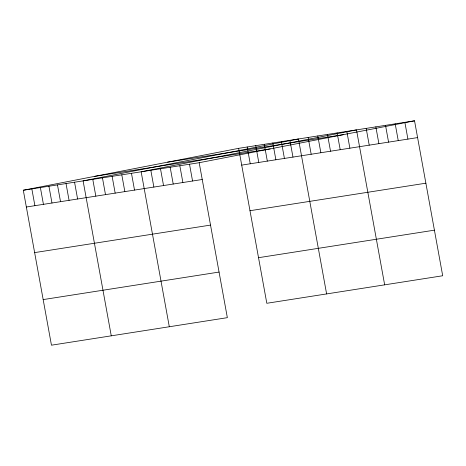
<?xml version="1.0" encoding="UTF-8"?>
<svg xmlns="http://www.w3.org/2000/svg" width="466" height="466" viewBox="0 0 466 466"><rect width="100%" height="100%" fill="white"/><g stroke="black" fill="none" stroke-linecap="round" stroke-linejoin="round"><path stroke-width="0.7" d="M23.3 190.239L199.186 162.716L227.35 317.666L51.458 345.19L23.3 190.239L238.65 148.334L414.542 120.811L442.7 275.761L266.814 303.284L238.65 148.334M199.186 162.716L414.542 120.811M167.585 162.162L343.477 134.639M94.365 176.41L270.257 148.887M241.703 165.115L417.588 137.592M26.352 207.02L202.238 179.497M249.986 210.714L425.877 183.19M34.635 252.613L210.521 225.09M258.525 257.692L434.411 230.169M43.175 299.591L219.061 272.068M404.867 122.325L407.919 139.107M395.191 123.84L398.244 140.621M385.522 125.354L388.568 142.136M375.846 126.869L378.893 143.65M366.171 128.383L369.223 145.165M384.66 284.848L356.496 129.898L141.146 171.797L169.304 326.748M346.826 131.406L349.873 148.188M337.151 132.921L340.197 149.703M327.476 134.435L330.528 151.217M317.8 135.95L320.853 152.732M308.131 137.464L311.177 154.246M326.614 293.93L298.456 138.979L83.099 180.878L111.263 335.829M289.91 140.313L292.963 157.094M281.371 141.652L284.417 158.434M272.826 142.986L275.878 159.768M264.28 144.326L267.333 161.108M255.741 145.66L258.787 162.442M247.196 147L250.248 163.782M189.516 164.23L192.563 181.012M179.841 165.745L182.888 182.526M170.166 167.253L173.218 184.035M160.49 168.768L163.543 185.55M150.821 170.282L153.867 187.064M131.47 173.311L134.523 190.093M121.795 174.826L124.847 191.608M112.125 176.34L115.172 193.122M102.45 177.849L105.497 194.631M92.775 179.363L95.827 196.145M74.56 182.218L77.606 198.999M66.015 183.552L69.067 200.333M57.475 184.891L60.522 201.673M48.93 186.225L51.976 203.007M40.385 187.565L43.437 204.347M31.845 188.899L34.892 205.681"/></g></svg>
